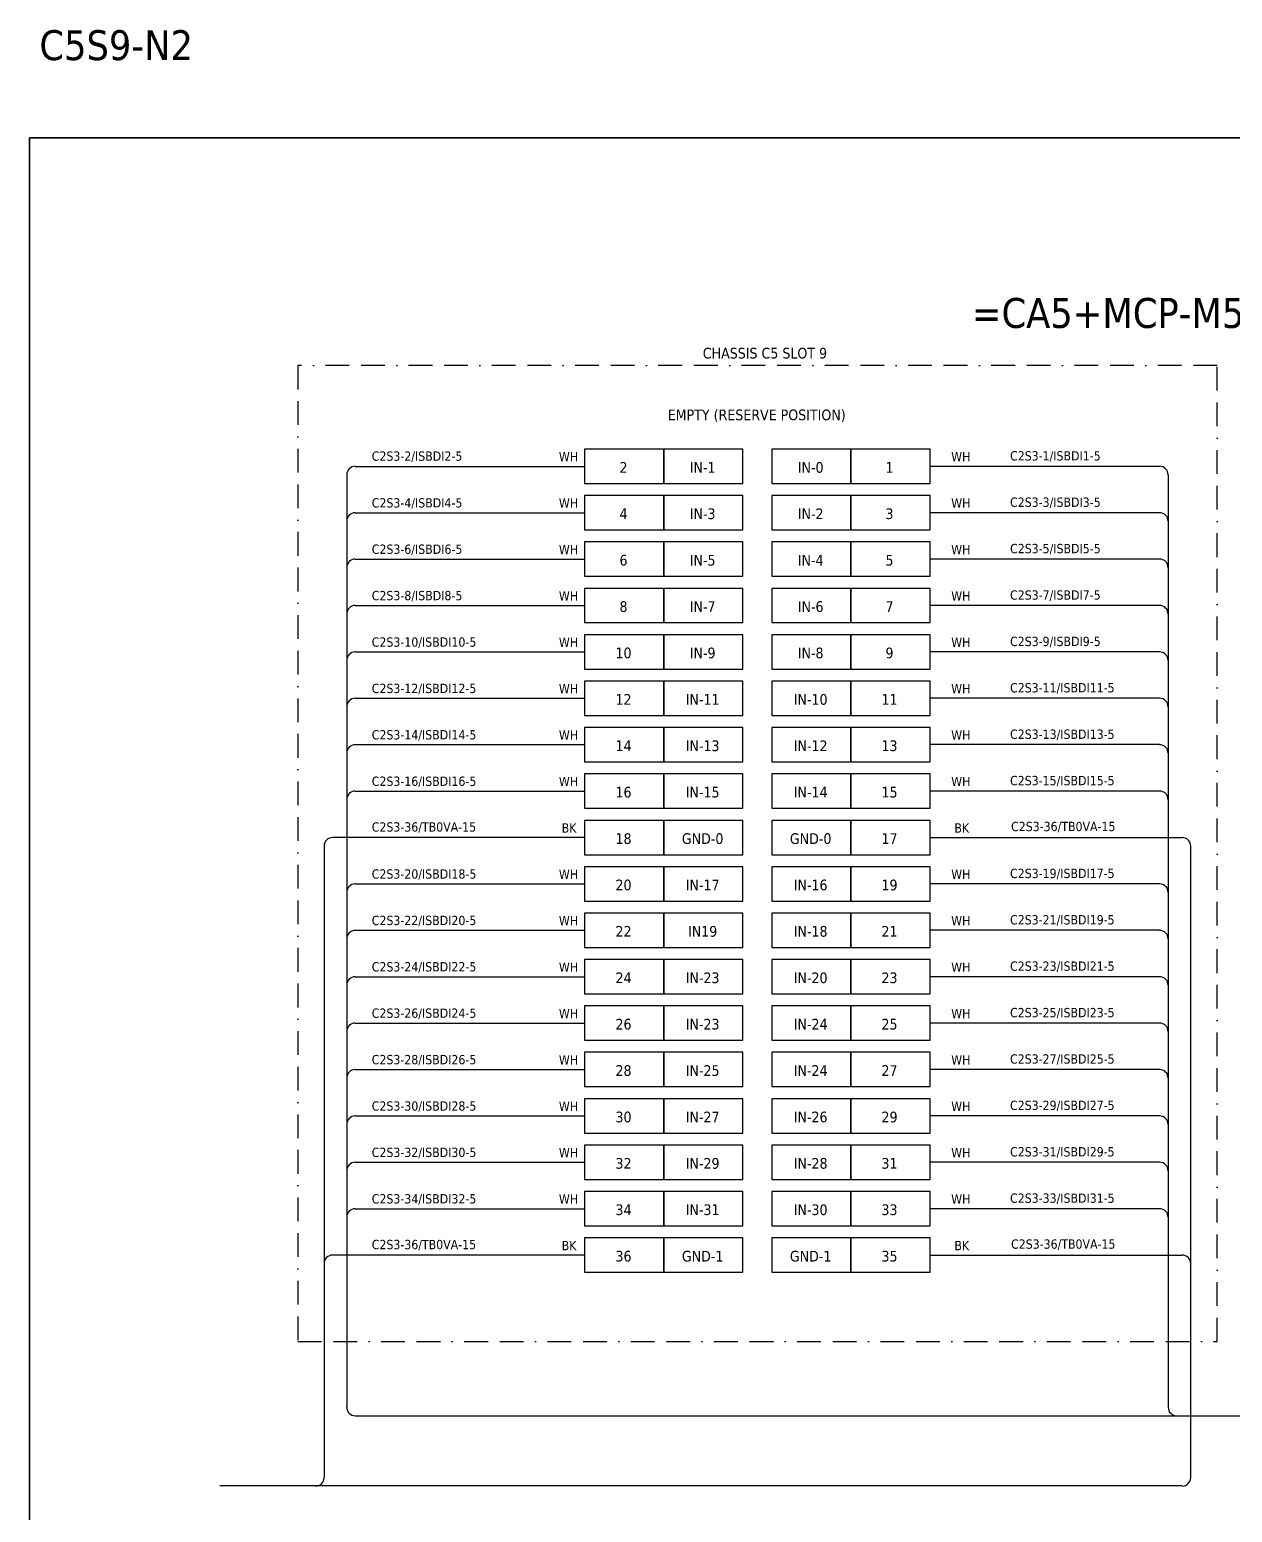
# Model space of a CAD drawing. Header units: millimetres. Extents: x 0 to 54213, y 0 to 2820.
# Drawn here: x 37740 to 39026, y 1234 to 2820 of the extents above; entities that cross this region are included whole.
import ezdxf
from ezdxf.enums import TextEntityAlignment as Align

# ---------------------------------------------------------------- set-up
doc = ezdxf.new("R2010")
doc.units = ezdxf.units.MM
doc.linetypes.add('BORDERX2', pattern=[88.9, 25.4, -12.7, 25.4, -12.7, 0, -12.7])
doc.layers.add('HELPPOINT', color=7, linetype='Continuous')
doc.layers.add('x01001-FrameArea', color=2, linetype='BORDERX2')
doc.layers.add('IE-EQUIP', color=253, linetype='Continuous', lineweight=25)
doc.layers.add('IE-WIRE', color=7, linetype='Continuous', lineweight=25)
doc.styles.add('Tahoma', font='')
doc.styles.get('Tahoma').set_extended_font_data('Tahoma')

msp = doc.modelspace()

# ---------------------------------------------------------------- linework, layer by layer
at = {"layer": 'HELPPOINT', "color": 4, "lineweight": 35}
for p, q in [((37739.7, 0), (37739.7, 2704.2)), ((37739.7, 2704.2), (41633, 2704.2)), ((37739.7, 0), (37739.7, 2704.2)), ((37739.7, 2704.2), (41633, 2704.2))]:
    msp.add_line(p, q, dxfattribs=at)
at = {"layer": 'IE-EQUIP', "linetype": 'Continuous', "ltscale": 25.4}
for points in [[(38333.1, 2334.4), (38417.8, 2334.4), (38417.8, 2371.1), (38333.1, 2371.1)], [(38417.8, 2334.4), (38502.4, 2334.4), (38502.4, 2371.1), (38417.8, 2371.1)], [(38533.3, 2334.4), (38617.9, 2334.4), (38617.9, 2371.1), (38533.3, 2371.1)], [(38617.9, 2334.4), (38702.6, 2334.4), (38702.6, 2371.1), (38617.9, 2371.1)], [(38333.1, 2284.8), (38417.8, 2284.8), (38417.8, 2321.5), (38333.1, 2321.5)], [(38417.8, 2284.8), (38502.4, 2284.8), (38502.4, 2321.5), (38417.8, 2321.5)], [(38533.3, 2284.8), (38617.9, 2284.8), (38617.9, 2321.5), (38533.3, 2321.5)], [(38617.9, 2284.8), (38702.6, 2284.8), (38702.6, 2321.5), (38617.9, 2321.5)], [(38333.1, 2235.1), (38417.8, 2235.1), (38417.8, 2271.8), (38333.1, 2271.8)], [(38417.8, 2235.1), (38502.4, 2235.1), (38502.4, 2271.8), (38417.8, 2271.8)], [(38533.3, 2235.1), (38617.9, 2235.1), (38617.9, 2271.8), (38533.3, 2271.8)], [(38617.9, 2235.1), (38702.6, 2235.1), (38702.6, 2271.8), (38617.9, 2271.8)], [(38333.1, 2185.5), (38417.8, 2185.5), (38417.8, 2222.2), (38333.1, 2222.2)], [(38417.8, 2185.5), (38502.4, 2185.5), (38502.4, 2222.2), (38417.8, 2222.2)], [(38533.3, 2185.5), (38617.9, 2185.5), (38617.9, 2222.2), (38533.3, 2222.2)], [(38617.9, 2185.5), (38702.6, 2185.5), (38702.6, 2222.2), (38617.9, 2222.2)], [(38333.1, 2135.9), (38417.8, 2135.9), (38417.8, 2172.6), (38333.1, 2172.6)], [(38417.8, 2135.9), (38502.4, 2135.9), (38502.4, 2172.6), (38417.8, 2172.6)], [(38533.3, 2135.9), (38617.9, 2135.9), (38617.9, 2172.6), (38533.3, 2172.6)], [(38617.9, 2135.9), (38702.6, 2135.9), (38702.6, 2172.6), (38617.9, 2172.6)], [(38333.1, 2086.2), (38417.8, 2086.2), (38417.8, 2122.9), (38333.1, 2122.9)], [(38417.8, 2086.2), (38502.4, 2086.2), (38502.4, 2122.9), (38417.8, 2122.9)], [(38533.3, 2086.2), (38617.9, 2086.2), (38617.9, 2122.9), (38533.3, 2122.9)], [(38617.9, 2086.2), (38702.6, 2086.2), (38702.6, 2122.9), (38617.9, 2122.9)], [(38333.1, 2036.6), (38417.8, 2036.6), (38417.8, 2073.3), (38333.1, 2073.3)], [(38417.8, 2036.6), (38502.4, 2036.6), (38502.4, 2073.3), (38417.8, 2073.3)], [(38533.3, 2036.6), (38617.9, 2036.6), (38617.9, 2073.3), (38533.3, 2073.3)], [(38617.9, 2036.6), (38702.6, 2036.6), (38702.6, 2073.3), (38617.9, 2073.3)], [(38333.1, 1987), (38417.8, 1987), (38417.8, 2023.7), (38333.1, 2023.7)], [(38417.8, 1987), (38502.4, 1987), (38502.4, 2023.7), (38417.8, 2023.7)], [(38533.3, 1987), (38617.9, 1987), (38617.9, 2023.7), (38533.3, 2023.7)], [(38617.9, 1987), (38702.6, 1987), (38702.6, 2023.7), (38617.9, 2023.7)], [(38333.1, 1937.3), (38417.8, 1937.3), (38417.8, 1974), (38333.1, 1974)], [(38417.8, 1937.3), (38502.4, 1937.3), (38502.4, 1974), (38417.8, 1974)], [(38533.3, 1937.3), (38617.9, 1937.3), (38617.9, 1974), (38533.3, 1974)], [(38617.9, 1937.3), (38702.6, 1937.3), (38702.6, 1974), (38617.9, 1974)], [(38333.1, 1887.7), (38417.8, 1887.7), (38417.8, 1924.4), (38333.1, 1924.4)], [(38417.8, 1887.7), (38502.4, 1887.7), (38502.4, 1924.4), (38417.8, 1924.4)], [(38533.3, 1887.7), (38617.9, 1887.7), (38617.9, 1924.4), (38533.3, 1924.4)], [(38617.9, 1887.7), (38702.6, 1887.7), (38702.6, 1924.4), (38617.9, 1924.4)], [(38333.1, 1838.1), (38417.8, 1838.1), (38417.8, 1874.8), (38333.1, 1874.8)], [(38417.8, 1838.1), (38502.4, 1838.1), (38502.4, 1874.8), (38417.8, 1874.8)], [(38533.3, 1838.1), (38617.9, 1838.1), (38617.9, 1874.8), (38533.3, 1874.8)], [(38617.9, 1838.1), (38702.6, 1838.1), (38702.6, 1874.8), (38617.9, 1874.8)], [(38333.1, 1788.4), (38417.8, 1788.4), (38417.8, 1825.1), (38333.1, 1825.1)], [(38417.8, 1788.4), (38502.4, 1788.4), (38502.4, 1825.1), (38417.8, 1825.1)], [(38533.3, 1788.4), (38617.9, 1788.4), (38617.9, 1825.1), (38533.3, 1825.1)], [(38617.9, 1788.4), (38702.6, 1788.4), (38702.6, 1825.1), (38617.9, 1825.1)], [(38333.1, 1738.8), (38417.8, 1738.8), (38417.8, 1775.5), (38333.1, 1775.5)], [(38417.8, 1738.8), (38502.4, 1738.8), (38502.4, 1775.5), (38417.8, 1775.5)], [(38533.3, 1738.8), (38617.9, 1738.8), (38617.9, 1775.5), (38533.3, 1775.5)], [(38617.9, 1738.8), (38702.6, 1738.8), (38702.6, 1775.5), (38617.9, 1775.5)], [(38333.1, 1689.2), (38417.8, 1689.2), (38417.8, 1725.9), (38333.1, 1725.9)], [(38417.8, 1689.2), (38502.4, 1689.2), (38502.4, 1725.9), (38417.8, 1725.9)], [(38533.3, 1689.2), (38617.9, 1689.2), (38617.9, 1725.9), (38533.3, 1725.9)], [(38617.9, 1689.2), (38702.6, 1689.2), (38702.6, 1725.9), (38617.9, 1725.9)], [(38333.1, 1639.5), (38417.8, 1639.5), (38417.8, 1676.2), (38333.1, 1676.2)], [(38417.8, 1639.5), (38502.4, 1639.5), (38502.4, 1676.2), (38417.8, 1676.2)], [(38533.3, 1639.5), (38617.9, 1639.5), (38617.9, 1676.2), (38533.3, 1676.2)], [(38617.9, 1639.5), (38702.6, 1639.5), (38702.6, 1676.2), (38617.9, 1676.2)], [(38333.1, 1589.9), (38417.8, 1589.9), (38417.8, 1626.6), (38333.1, 1626.6)], [(38417.8, 1589.9), (38502.4, 1589.9), (38502.4, 1626.6), (38417.8, 1626.6)], [(38533.3, 1589.9), (38617.9, 1589.9), (38617.9, 1626.6), (38533.3, 1626.6)], [(38617.9, 1589.9), (38702.6, 1589.9), (38702.6, 1626.6), (38617.9, 1626.6)], [(38333.1, 1540.3), (38417.8, 1540.3), (38417.8, 1577), (38333.1, 1577)], [(38417.8, 1540.3), (38502.4, 1540.3), (38502.4, 1577), (38417.8, 1577)], [(38533.3, 1540.3), (38617.9, 1540.3), (38617.9, 1577), (38533.3, 1577)], [(38617.9, 1540.3), (38702.6, 1540.3), (38702.6, 1577), (38617.9, 1577)], [(38333.1, 1490.6), (38417.8, 1490.6), (38417.8, 1527.3), (38333.1, 1527.3)], [(38417.8, 1490.6), (38502.4, 1490.6), (38502.4, 1527.3), (38417.8, 1527.3)], [(38533.3, 1490.6), (38617.9, 1490.6), (38617.9, 1527.3), (38533.3, 1527.3)], [(38617.9, 1490.6), (38702.6, 1490.6), (38702.6, 1527.3), (38617.9, 1527.3)]]:
    msp.add_lwpolyline(points, close=True, dxfattribs=at)
at = {"layer": 'IE-WIRE', "color": 4, "ltscale": 25.4}
for p, q in [((38087.9, 2352.7), (38333.1, 2352.7)), ((38947.9, 2352.7), (38702.6, 2352.7)), ((38078.7, 2343.6), (38078.7, 1346.2)), ((38957, 2343.6), (38957, 1346.2)), ((38087.9, 2303.1), (38333.1, 2303.1)), ((38947.9, 2303.1), (38702.6, 2303.1)), ((38087.9, 2253.5), (38333.1, 2253.5)), ((38947.9, 2253.5), (38702.6, 2253.5)), ((38087.9, 2203.8), (38333.1, 2203.8)), ((38947.9, 2203.8), (38702.6, 2203.8)), ((38087.9, 2154.2), (38333.1, 2154.2)), ((38947.9, 2154.2), (38702.6, 2154.2)), ((38087.9, 2104.6), (38333.1, 2104.6)), ((38947.9, 2104.6), (38702.6, 2104.6)), ((38087.9, 2055), (38333.1, 2055)), ((38947.9, 2055), (38702.6, 2055)), ((38087.9, 2005.3), (38333.1, 2005.3)), ((38947.9, 2005.3), (38702.6, 2005.3)), ((38087.9, 1906.1), (38333.1, 1906.1)), ((38947.9, 1906.1), (38702.6, 1906.1)), ((38087.9, 1856.4), (38333.1, 1856.4)), ((38947.9, 1856.4), (38702.6, 1856.4)), ((38087.9, 1806.8), (38333.1, 1806.8)), ((38947.9, 1806.8), (38702.6, 1806.8)), ((38087.9, 1757.2), (38333.1, 1757.2)), ((38947.9, 1757.2), (38702.6, 1757.2)), ((38087.9, 1707.5), (38333.1, 1707.5)), ((38947.9, 1707.5), (38702.6, 1707.5)), ((38087.9, 1657.9), (38333.1, 1657.9)), ((38947.9, 1657.9), (38702.6, 1657.9)), ((38087.9, 1608.3), (38333.1, 1608.3)), ((38947.9, 1608.3), (38702.6, 1608.3)), ((38087.9, 1558.6), (38333.1, 1558.6)), ((38947.9, 1558.6), (38702.6, 1558.6))]:
    msp.add_line(p, q, dxfattribs=at)
at = {"layer": 'IE-WIRE', "color": 7, "ltscale": 25.4}
for p, q in [((38333.1, 1955.7), (38063.7, 1955.7)), ((38702.6, 1955.7), (38972, 1955.7)), ((38054.6, 1946.5), (38054.6, 1270.9)), ((38981.1, 1946.5), (38981.1, 1270.9)), ((38333.1, 1509), (38063.7, 1509)), ((38702.6, 1509), (38972, 1509)), ((38972.2, 1262), (37943.1, 1262))]:
    msp.add_line(p, q, dxfattribs=at)
at = {"layer": 'IE-WIRE', "color": 4}
msp.add_line((38087.8, 1337), (39129.2, 1337), dxfattribs=at)
at = {"layer": 'IE-WIRE', "color": 4, "ltscale": 25.4}
for centre, start, end in [((38087.9, 2343.6), 90, 180), ((38947.9, 2343.6), 0, 90), ((38087.9, 2293.9), 90, 180), ((38947.9, 2293.9), 0, 90), ((38087.9, 2244.3), 90, 180), ((38947.9, 2244.3), 0, 90), ((38087.9, 2194.7), 90, 180), ((38947.9, 2194.7), 0, 90), ((38087.9, 2145), 90, 180), ((38947.9, 2145), 0, 90), ((38087.9, 2095.4), 90, 180), ((38947.9, 2095.4), 0, 90), ((38087.9, 2045.8), 90, 180), ((38947.9, 2045.8), 0, 90), ((38087.9, 1996.1), 90, 180), ((38947.9, 1996.1), 0, 90), ((38087.9, 1896.9), 90, 180), ((38947.9, 1896.9), 0, 90), ((38087.9, 1847.2), 90, 180), ((38947.9, 1847.2), 0, 90), ((38087.9, 1797.6), 90, 180), ((38947.9, 1797.6), 0, 90), ((38087.9, 1748), 90, 180), ((38947.9, 1748), 0, 90), ((38087.9, 1698.3), 90, 180), ((38947.9, 1698.3), 0, 90), ((38087.9, 1648.7), 90, 180), ((38947.9, 1648.7), 0, 90), ((38087.9, 1599.1), 90, 180), ((38947.9, 1599.1), 0, 90), ((38087.9, 1549.4), 90, 180), ((38947.9, 1549.4), 0, 90)]:
    msp.add_arc(centre, 9.17, start, end, dxfattribs=at)
at = {"layer": 'IE-WIRE', "color": 7, "ltscale": 25.4}
for centre, radius, start, end in [((38063.7, 1946.5), 9.14, 90, 180), ((38972, 1946.5), 9.14, 0, 90), ((38063.7, 1499.9), 9.14, 90, 180), ((38972, 1499.9), 9.14, 0, 90), ((38045.6, 1270.9), 8.96, 270, 0), ((38972.2, 1270.9), 8.96, 270, 0), ((38972.2, 1270.9), 8.96, 270, 0)]:
    msp.add_arc(centre, radius, start, end, dxfattribs=at)
at = {"layer": 'IE-WIRE', "color": 4}
for centre in [(38087.8, 1346.2), (38966.2, 1346.2)]:
    msp.add_arc(centre, 9.14, 180, 270, dxfattribs=at)
at = {"layer": 'x01001-FrameArea'}
msp.add_lwpolyline([(38026.4, 1416.6), (39009.4, 1416.6), (39009.4, 2460.5), (38026.4, 2460.5)], close=True, dxfattribs=at)

# ---------------------------------------------------------------- texts
at = {"color": 2, "style": 'Tahoma'}
msp.add_text('C5S9-N2', height=32, dxfattribs=at).set_placement((37750.1, 2787.3))
for s, height, p in [('=CA5+MCP-M5-P9', 32, (38923.1, 2516.8)), ('CHASSIS C5 SLOT 9', 11.441, (38525.9, 2473.8)), ('EMPTY (RESERVE POSITION)', 11.441, (38517.1, 2407.8)), ('2', 11.4, (38374.7, 2351.6)), ('IN-1', 11.44, (38459.3, 2351.6)), ('IN-0', 11.44, (38574.8, 2351.6)), ('1', 11.4, (38659.1, 2351.6)), ('4', 11.4, (38374.7, 2302)), ('IN-3', 11.44, (38459.3, 2302)), ('IN-2', 11.44, (38574.8, 2302)), ('3', 11.4, (38659.1, 2302)), ('6', 11.4, (38374.7, 2252.3)), ('IN-5', 11.44, (38459.3, 2252.3)), ('IN-4', 11.44, (38574.8, 2252.3)), ('5', 11.4, (38659.1, 2252.3)), ('8', 11.4, (38374.7, 2202.7)), ('IN-7', 11.44, (38459.3, 2202.7)), ('IN-6', 11.44, (38574.8, 2202.7)), ('7', 11.4, (38659.1, 2202.7)), ('10', 11.44, (38374.7, 2153.1)), ('IN-9', 11.44, (38459.3, 2153.1)), ('IN-8', 11.44, (38574.8, 2153.1)), ('9', 11.4, (38659.1, 2153.1)), ('12', 11.44, (38374.7, 2103.4)), ('IN-11', 11.44, (38459.3, 2103.4)), ('IN-10', 11.44, (38574.8, 2103.4)), ('11', 11.44, (38659.1, 2103.4)), ('14', 11.44, (38374.7, 2053.8)), ('IN-13', 11.44, (38459.3, 2053.8)), ('IN-12', 11.44, (38574.8, 2053.8)), ('13', 11.44, (38659.1, 2053.8)), ('16', 11.44, (38374.7, 2004.2)), ('IN-15', 11.44, (38459.3, 2004.2)), ('IN-14', 11.44, (38574.8, 2004.2)), ('15', 11.44, (38659.1, 2004.2)), ('18', 11.44, (38374.7, 1954.5)), ('GND-0', 11.44, (38459.3, 1954.5)), ('GND-0', 11.44, (38574.8, 1954.5)), ('17', 11.44, (38659.1, 1954.5)), ('20', 11.44, (38374.7, 1904.9)), ('IN-17', 11.44, (38459.3, 1904.9)), ('IN-16', 11.44, (38574.8, 1904.9)), ('19', 11.44, (38659.1, 1904.9)), ('22', 11.44, (38374.7, 1855.3)), ('IN19', 11.44, (38459.3, 1855.3)), ('IN-18', 11.44, (38574.8, 1855.3)), ('21', 11.44, (38659.1, 1855.3)), ('24', 11.44, (38374.7, 1805.6)), ('IN-23', 11.44, (38459.3, 1805.6)), ('IN-20', 11.44, (38574.8, 1805.6)), ('23', 11.44, (38659.1, 1805.6)), ('26', 11.44, (38374.7, 1756)), ('IN-23', 11.44, (38459.3, 1756)), ('IN-24', 11.44, (38574.8, 1756)), ('25', 11.44, (38659.1, 1756)), ('28', 11.44, (38374.7, 1706.4)), ('IN-25', 11.44, (38459.3, 1706.4)), ('IN-24', 11.44, (38574.8, 1706.4)), ('27', 11.44, (38659.1, 1706.4)), ('30', 11.44, (38374.7, 1656.7)), ('IN-27', 11.44, (38459.3, 1656.7)), ('IN-26', 11.44, (38574.8, 1656.7)), ('29', 11.44, (38659.1, 1656.7)), ('32', 11.44, (38374.7, 1607.1)), ('IN-29', 11.44, (38459.3, 1607.1)), ('IN-28', 11.44, (38574.8, 1607.1)), ('31', 11.44, (38659.1, 1607.1)), ('34', 11.44, (38374.7, 1557.5)), ('IN-31', 11.44, (38459.3, 1557.5)), ('IN-30', 11.44, (38574.8, 1557.5)), ('33', 11.44, (38659.1, 1557.5)), ('36', 11.44, (38374.7, 1507.8)), ('GND-1', 11.44, (38459.3, 1507.8)), ('GND-1', 11.44, (38574.8, 1507.8)), ('35', 11.44, (38659.1, 1507.8))]:
    msp.add_text(s, height=height, dxfattribs=at).set_placement(p, align=Align.MIDDLE_CENTER)
at = {"color": 4, "style": 'Tahoma'}
for s, height, p in [('C2S3-2/ISBDI2-5', 9.949, (38105.5, 2358.7)), ('WH', 9.95, (38305.6, 2358)), ('WH', 9.95, (38725.1, 2358)), ('C2S3-1/ISBDI1-5', 9.949, (38788, 2359)), ('C2S3-4/ISBDI4-5', 9.949, (38105.5, 2308.7)), ('WH', 9.95, (38305.6, 2308.4)), ('WH', 9.95, (38725.1, 2308.4)), ('C2S3-3/ISBDI3-5', 9.949, (38788, 2309.4)), ('C2S3-6/ISBDI6-5', 9.949, (38105.5, 2259.1)), ('WH', 9.95, (38305.6, 2258.7)), ('WH', 9.95, (38725.1, 2258.7)), ('C2S3-5/ISBDI5-5', 9.949, (38788, 2259.8)), ('C2S3-8/ISBDI8-5', 9.949, (38105.5, 2209.5)), ('WH', 9.95, (38305.6, 2209.1)), ('WH', 9.95, (38725.1, 2209.1)), ('C2S3-7/ISBDI7-5', 9.949, (38788, 2210.1)), ('C2S3-10/ISBDI10-5', 9.949, (38105.5, 2159.8)), ('WH', 9.95, (38305.6, 2159.5)), ('WH', 9.95, (38725.1, 2159.5)), ('C2S3-9/ISBDI9-5', 9.949, (38788, 2160.5)), ('C2S3-12/ISBDI12-5', 9.949, (38105.5, 2110.2)), ('WH', 9.95, (38305.6, 2109.8)), ('WH', 9.95, (38725.1, 2109.8)), ('C2S3-11/ISBDI11-5', 9.949, (38788, 2110.9)), ('C2S3-14/ISBDI14-5', 9.949, (38105.5, 2060.6)), ('WH', 9.95, (38305.6, 2060.2)), ('WH', 9.95, (38725.1, 2060.2)), ('C2S3-13/ISBDI13-5', 9.949, (38788, 2061.2)), ('C2S3-16/ISBDI16-5', 9.949, (38105.5, 2010.9)), ('WH', 9.95, (38305.6, 2010.6)), ('WH', 9.95, (38725.1, 2010.6)), ('C2S3-15/ISBDI15-5', 9.949, (38788, 2011.6)), ('C2S3-20/ISBDI18-5', 9.949, (38105.5, 1911.7)), ('WH', 9.95, (38305.6, 1911.3)), ('WH', 9.95, (38725.1, 1911.3)), ('C2S3-19/ISBDI17-5', 9.949, (38788, 1912.3)), ('C2S3-22/ISBDI20-5', 9.949, (38105.5, 1862)), ('WH', 9.95, (38305.6, 1861.7)), ('WH', 9.95, (38725.1, 1861.7)), ('C2S3-21/ISBDI19-5', 9.949, (38788, 1862.7)), ('C2S3-24/ISBDI22-5', 9.949, (38105.5, 1812.4)), ('WH', 9.95, (38305.6, 1812)), ('WH', 9.95, (38725.1, 1812)), ('C2S3-23/ISBDI21-5', 9.949, (38788, 1813.1)), ('C2S3-26/ISBDI24-5', 9.949, (38105.5, 1762.8)), ('WH', 9.95, (38305.6, 1762.4)), ('WH', 9.95, (38725.1, 1762.4)), ('C2S3-25/ISBDI23-5', 9.949, (38788, 1763.4)), ('C2S3-28/ISBDI26-5', 9.949, (38105.5, 1713.1)), ('WH', 9.95, (38305.6, 1712.8)), ('WH', 9.95, (38725.1, 1712.8)), ('C2S3-27/ISBDI25-5', 9.949, (38788, 1713.8)), ('C2S3-30/ISBDI28-5', 9.949, (38105.5, 1663.5)), ('WH', 9.95, (38305.6, 1663.1)), ('WH', 9.95, (38725.1, 1663.1)), ('C2S3-29/ISBDI27-5', 9.949, (38788, 1664.2)), ('C2S3-32/ISBDI30-5', 9.949, (38105.5, 1613.9)), ('WH', 9.95, (38305.6, 1613.5)), ('WH', 9.95, (38725.1, 1613.5)), ('C2S3-31/ISBDI29-5', 9.949, (38788, 1614.5)), ('C2S3-34/ISBDI32-5', 9.949, (38105.5, 1564.2)), ('WH', 9.95, (38305.6, 1563.9)), ('WH', 9.95, (38725.1, 1563.9)), ('C2S3-33/ISBDI31-5', 9.949, (38788, 1564.9))]:
    msp.add_text(s, height=height, dxfattribs=at).set_placement(p)
at = {"color": 7, "style": 'Tahoma'}
for s, height, p in [('C2S3-36/TB0VA-15', 9.949, (38105.5, 1962)), ('BK', 9.95, (38308.6, 1960.9)), ('BK', 9.95, (38728.5, 1960.9)), ('C2S3-36/TB0VA-15', 9.949, (38789.1, 1962.5)), ('C2S3-36/TB0VA-15', 9.949, (38105.5, 1515.3)), ('BK', 9.95, (38308.6, 1514.2)), ('BK', 9.95, (38728.5, 1514.2)), ('C2S3-36/TB0VA-15', 9.949, (38789.1, 1515.8))]:
    msp.add_text(s, height=height, dxfattribs=at).set_placement(p)

doc.saveas('drawing.dxf')
